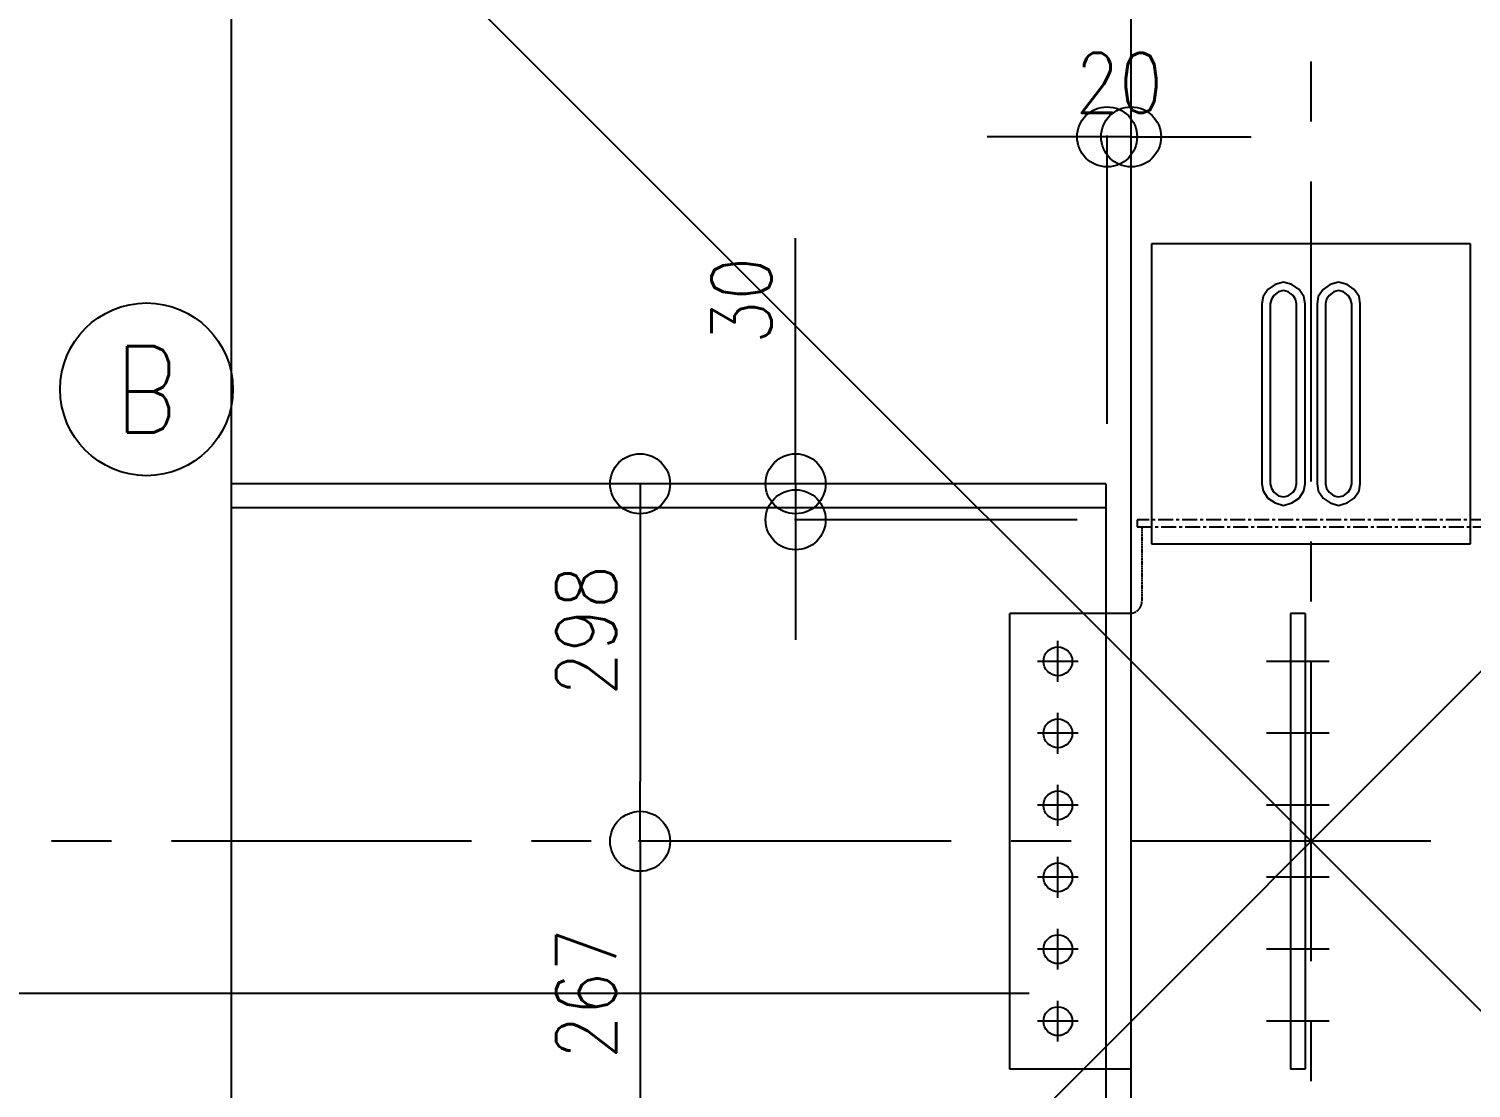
# Model space of a CAD drawing. Extents: x -668440 to 1010955, y -1678500 to 210463.
# Drawn here: x -547837 to -535813, y -1042801 to -1033971 of the extents above; entities that cross this region are included whole.
import ezdxf
from ezdxf.enums import TextEntityAlignment as Align

# ---------------------------------------------------------------- set-up
doc = ezdxf.new("R2010")
doc.units = 0
doc.header["$MEASUREMENT"] = 0
doc.linetypes.add('CENTER', pattern=[2, 1.25, -0.25, 0.25, -0.25])
doc.linetypes.add('HASEN_S', pattern=[2, 1.5, -0.5])
doc.layers.get('0').update_dxf_attribs({"color": 3, "linetype": 'CONTINUOUS'})
doc.layers.get('Defpoints').update_dxf_attribs({"color": 251, "linetype": 'CONTINUOUS'})
doc.layers.add('00_ADDL', color=253, linetype='CONTINUOUS', plot=False)
for name, color, linetype in [('100', 5, 'CENTER'), ('_1-3_L-CS', 1, 'CONTINUOUS'), ('_5-6_GS-M', 6, 'CONTINUOUS'), ('_B-2_PL-M', 3, 'CONTINUOUS'), ('_B-3_PL-H', 4, 'HASEN_S'), ('_B-6_BN-M', 3, 'CONTINUOUS'), ('BOLT', 4, 'CONTINUOUS'), ('cfhole_u', 7, 'CONTINUOUS'), ('cfr_u', 7, 'CONTINUOUS'), ('COL_H-300x300x10x15x13', 7, 'CONTINUOUS'), ('SH400-12-6-0-M22@60(0.0)', 7, 'CONTINUOUS')]:
    doc.layers.add(name, color=color, linetype=linetype)
doc.styles.add('DRACAD', font='txt', dxfattribs={"width": 0.85, "bigfont": 'extfont2'})
doc.styles.add('S000', font='simplex.shx', dxfattribs={"width": 0.7, "bigfont": 'extfont2.shx'})
doc.styles.get("Standard").update_dxf_attribs({"font": 'Osaka.ttc'})
doc.dimstyles.new('ISO-25', dxfattribs={"dimtxt": 2.5, "dimasz": 2.5, "dimexe": 1.25, "dimexo": 0.625, "dimtad": 1, "dimdec": 4, "dimdsep": 46, "dimtxsty": 'Standard', "dimcen": 2.5, "dimadec": 0, "dimazin": 0, "dimtfac": 1, "dimtdec": 4, "dimtmove": 0, "dimatfit": 3, "dimfxl": 1, "dimtolj": 1, "dimtzin": 0, "dimarcsym": 0})

# ---------------------------------------------------------------- blocks, each defined once
blk = doc.blocks.new('_ORIGIN')
at = {"color": 0, "linetype": 'ByBlock', "lineweight": -2}
blk.add_line((0, 0), (-1, 0), dxfattribs=at)
blk.add_circle((0, 0), 0.5, dxfattribs=at)
blk = doc.blocks.new('*D10627')
at = {"layer": '_5-6_GS-M', "color": 0, "lineweight": -2}
for p, q in [((-221257, -408699.1), (-221345.2, -408699.1)), ((-221344, -408749.1), (-221344, -408916.1)), ((-221088.1, -408966.1), (-221345.2, -408966.1))]:
    blk.add_line(p, q, dxfattribs=at)
at = {"layer": 'Defpoints', "color": 0}
for p in [(-221207, -408699.1), (-221344, -408966.1), (-221038.1, -408966.1)]:
    blk.add_point(p, dxfattribs=at)
at = {"layer": '_5-6_GS-M', "color": 0, "linetype": 'ByBlock', "lineweight": -2, "xscale": 50, "yscale": 50, "zscale": 50}
for p, rotation in [((-221344, -408699.1), 90), ((-221344, -408966.1), 270)]:
    blk.add_blockref('_ORIGIN', p, dxfattribs=dict(at, rotation=rotation))
at = {"layer": '_5-6_GS-M', "color": 0, "insert": (-221389, -408826.1), "char_height": 50, "attachment_point": 5, "rotation": 90, "style": 'DRACAD'}
blk.add_mtext('\\A1;267', dxfattribs=at)
blk = doc.blocks.new('*D10629')
at = {"layer": '_5-6_GS-M', "color": 0, "lineweight": -2}
for p, q in [((-221005.6, -408401.1), (-221345.2, -408401.1)), ((-221344, -408451.1), (-221344, -408649.1)), ((-221094.7, -408699.1), (-221345.2, -408699.1))]:
    blk.add_line(p, q, dxfattribs=at)
at = {"layer": 'Defpoints', "color": 0}
for p in [(-220955.6, -408401.1), (-221344, -408699.1), (-221044.7, -408699.1)]:
    blk.add_point(p, dxfattribs=at)
at = {"layer": '_5-6_GS-M', "color": 0, "linetype": 'ByBlock', "lineweight": -2, "xscale": 50, "yscale": 50, "zscale": 50}
for p, rotation in [((-221344, -408401.1), 90), ((-221344, -408699.1), 270)]:
    blk.add_blockref('_ORIGIN', p, dxfattribs=dict(at, rotation=rotation))
at = {"layer": '_5-6_GS-M', "color": 0, "insert": (-221389, -408523.3), "char_height": 50, "attachment_point": 5, "rotation": 90, "style": 'DRACAD'}
blk.add_mtext('\\A1;298', dxfattribs=at)
blk = doc.blocks.new('*D10630')
at = {"layer": '_5-6_GS-M', "color": 0, "lineweight": -2}
for p, q in [((-221214.3, -408351.1), (-221214.3, -408196.4)), ((-221005.6, -408401.1), (-221215.3, -408401.1)), ((-221214.3, -408401.1), (-221214.3, -408431.1)), ((-220979.6, -408431.1), (-221215.3, -408431.1)), ((-221214.3, -408481.1), (-221214.3, -408531.1))]:
    blk.add_line(p, q, dxfattribs=at)
at = {"layer": 'Defpoints', "color": 0}
for p in [(-220955.6, -408401.1), (-221214.3, -408431.1), (-220929.6, -408431.1)]:
    blk.add_point(p, dxfattribs=at)
at = {"layer": '_5-6_GS-M', "color": 0, "linetype": 'ByBlock', "lineweight": -2, "xscale": 50, "yscale": 50, "zscale": 50}
for p, rotation in [((-221214.3, -408401.1), 270), ((-221214.3, -408431.1), 90)]:
    blk.add_blockref('_ORIGIN', p, dxfattribs=dict(at, rotation=rotation))
at = {"layer": '_5-6_GS-M', "color": 0, "insert": (-221259.3, -408248.3), "char_height": 50, "attachment_point": 5, "rotation": 90, "style": 'DRACAD'}
blk.add_mtext('\\A1;30', dxfattribs=at)
blk = doc.blocks.new('*D10637')
at = {"layer": '_5-6_GS-M', "color": 0, "lineweight": -2}
for p, q in [((-221004.6, -408111.9), (-221054.6, -408111.9)), ((-220954.6, -408351.1), (-220954.6, -408110.7)), ((-220934.6, -408111.9), (-220954.6, -408111.9)), ((-220934.6, -408151.1), (-220934.6, -408110.7)), ((-220884.6, -408111.9), (-220834.6, -408111.9))]:
    blk.add_line(p, q, dxfattribs=at)
at = {"layer": 'Defpoints', "color": 0}
for p in [(-220954.6, -408111.9), (-220934.6, -408201.1), (-220954.6, -408401.1)]:
    blk.add_point(p, dxfattribs=at)
at = {"layer": '_5-6_GS-M', "color": 0, "linetype": 'ByBlock', "lineweight": -2, "xscale": 50, "yscale": 50, "zscale": 50}
blk.add_blockref('_ORIGIN', (-220954.6, -408111.9), dxfattribs=at)
at = {"layer": '_5-6_GS-M', "color": 0, "linetype": 'ByBlock', "lineweight": -2, "xscale": 50, "yscale": 50, "zscale": 50, "rotation": 180}
blk.add_blockref('_ORIGIN', (-220934.6, -408111.9), dxfattribs=at)
at = {"layer": '_5-6_GS-M', "color": 0, "insert": (-220944.6, -408066.9), "char_height": 50, "attachment_point": 5, "style": 'DRACAD'}
blk.add_mtext('\\A1;20', dxfattribs=at)
blk = doc.blocks.new('剛接合部C1Y')
at = {"linetype": 'CENTER', "ltscale": 10}
blk.add_lwpolyline([(-220929.62062, -408437.07507), (-220639.62062, -408437.07507), (-220639.62062, -408431.07507), (-220929.62062, -408431.07507)], close=True, dxfattribs=at)
at = {"layer": '00_ADDL'}
for p, q in [((-221684.62063, -407799.07507), (-219884.62063, -409599.07507)), ((-219884.62063, -407799.07507), (-221684.62063, -409599.07507))]:
    blk.add_line(p, q, dxfattribs=at)
at = {"layer": '00_ADDL', "transparency": 33554661}
blk.add_line((-221019.62063, -408826.07507), (-222979.91336, -408826.07507), dxfattribs=at)
at = {"layer": '00_ADDL'}
blk.add_lwpolyline([(-221684.62063, -409599.07507), (-221684.62063, -407799.07507), (-219884.62063, -407799.07507), (-219884.62063, -409599.07507)], close=True, dxfattribs=at)
at = {"layer": '100', "linetype": 'CENTER', "ltscale": 200}
for p, q in [((-220784.62063, -409599.07507), (-220784.62063, -407799.07507)), ((-219884.62063, -408699.07507), (-225684.62063, -408699.07507))]:
    blk.add_line(p, q, dxfattribs=at)
at = {"layer": '_1-3_L-CS', "ltscale": 10}
blk.add_circle((-221755.43024, -408322.31177), 72, dxfattribs=at)
at = {"layer": '_5-6_GS-M'}
for p, q in [((-220955.62063, -408401.07507), (-221684.62063, -408401.07507)), ((-220955.62063, -408401.07507), (-220955.62063, -408966.07507)), ((-220955.62063, -408421.07507), (-221684.62063, -408421.07507))]:
    blk.add_line(p, q, dxfattribs=at)
at = {"layer": '_B-2_PL-M'}
for p in [(-221035.62065, -408889.07507), (-220935.62065, -408509.07507)]:
    blk.add_line(p, (-221035.62065, -408509.07507), dxfattribs=at)
at = {"layer": '_B-3_PL-H'}
blk.add_line((-220925.62065, -408437.07507), (-220925.62065, -408499.07507), dxfattribs=at)
blk.add_arc((-220935.62065, -408499.07507), 10, 270, 0, dxfattribs=at)
at = {"layer": '_B-6_BN-M'}
for p, q in [((-220995.62065, -408566.07507), (-220995.62065, -408532.07507)), ((-220978.62065, -408549.07507), (-221012.62065, -408549.07507)), ((-220995.62065, -408626.07507), (-220995.62065, -408592.07507)), ((-220978.62065, -408609.07507), (-221012.62065, -408609.07507)), ((-220995.62065, -408686.07507), (-220995.62065, -408652.07507)), ((-220978.62065, -408669.07507), (-221012.62065, -408669.07507)), ((-220995.62065, -408746.07507), (-220995.62065, -408712.07507)), ((-220978.62065, -408729.07507), (-221012.62065, -408729.07507)), ((-220995.62065, -408806.07507), (-220995.62065, -408772.07507)), ((-220978.62065, -408789.07507), (-221012.62065, -408789.07507)), ((-220995.62065, -408866.07507), (-220995.62065, -408832.07507)), ((-220978.62065, -408849.07507), (-221012.62065, -408849.07507)), ((-220935.62063, -408889.07507), (-221035.62065, -408889.07507))]:
    blk.add_line(p, q, dxfattribs=at)
for centre in [(-220995.62065, -408549.07507), (-220995.62065, -408609.07507), (-220995.62065, -408669.07507), (-220995.62065, -408729.07507), (-220995.62065, -408789.07507), (-220995.62065, -408849.07507)]:
    blk.add_circle(centre, 12, dxfattribs=at)
at = {"layer": 'BOLT'}
for p, q in [((-220769.62062, -408549.07507), (-220821.62062, -408549.07507)), ((-220769.62062, -408609.07507), (-220821.62062, -408609.07507)), ((-220769.62062, -408669.07507), (-220821.62062, -408669.07507)), ((-220769.62062, -408729.07507), (-220821.62062, -408729.07507)), ((-220769.62062, -408789.07507), (-220821.62062, -408789.07507)), ((-220769.62062, -408849.07507), (-220821.62062, -408849.07507))]:
    blk.add_line(p, q, dxfattribs=at)
at = {"layer": 'cfhole_u'}
for p, q in [((-220817.62062, -408247.07507), (-220818.62062, -408251.07507)), ((-220815.62062, -408244.07507), (-220817.62062, -408247.07507)), ((-220811.62062, -408241.07507), (-220815.62062, -408244.07507)), ((-220807.62062, -408240.07507), (-220811.62062, -408241.07507)), ((-220803.62062, -408241.07507), (-220807.62062, -408240.07507)), ((-220799.62062, -408244.07507), (-220803.62062, -408241.07507)), ((-220797.62062, -408247.07507), (-220799.62062, -408244.07507)), ((-220796.62062, -408251.07507), (-220797.62062, -408247.07507)), ((-220771.62062, -408247.07507), (-220772.62062, -408251.07507)), ((-220769.62062, -408244.07507), (-220771.62062, -408247.07507)), ((-220765.62062, -408241.07507), (-220769.62062, -408244.07507)), ((-220761.62062, -408240.07507), (-220765.62062, -408241.07507)), ((-220757.62062, -408241.07507), (-220761.62062, -408240.07507)), ((-220753.62062, -408244.07507), (-220757.62062, -408241.07507)), ((-220751.62062, -408247.07507), (-220753.62062, -408244.07507)), ((-220750.62062, -408251.07507), (-220751.62062, -408247.07507)), ((-220818.62062, -408251.07507), (-220818.62062, -408401.07507)), ((-220796.62062, -408401.07507), (-220796.62062, -408251.07507)), ((-220772.62062, -408251.07507), (-220772.62062, -408401.07507)), ((-220750.62062, -408401.07507), (-220750.62062, -408251.07507)), ((-220818.62062, -408401.07507), (-220817.62062, -408405.07507)), ((-220817.62062, -408405.07507), (-220815.62062, -408408.07507)), ((-220799.62062, -408408.07507), (-220797.62062, -408405.07507)), ((-220797.62062, -408405.07507), (-220796.62062, -408401.07507)), ((-220772.62062, -408401.07507), (-220771.62062, -408405.07507)), ((-220771.62062, -408405.07507), (-220769.62062, -408408.07507)), ((-220753.62062, -408408.07507), (-220751.62062, -408405.07507)), ((-220751.62062, -408405.07507), (-220750.62062, -408401.07507)), ((-220815.62062, -408408.07507), (-220811.62062, -408411.07507)), ((-220811.62062, -408411.07507), (-220807.62062, -408412.07507)), ((-220807.62062, -408412.07507), (-220803.62062, -408411.07507)), ((-220803.62062, -408411.07507), (-220799.62062, -408408.07507)), ((-220769.62062, -408408.07507), (-220765.62062, -408411.07507)), ((-220765.62062, -408411.07507), (-220761.62062, -408412.07507)), ((-220761.62062, -408412.07507), (-220757.62062, -408411.07507)), ((-220757.62062, -408411.07507), (-220753.62062, -408408.07507))]:
    blk.add_line(p, q, dxfattribs=at)
at = {"layer": 'cfr_u'}
for p, q in [((-220651.62062, -408201.07507), (-220917.62062, -408201.07507)), ((-220917.62062, -408201.07507), (-220917.62062, -408451.07507)), ((-220651.62062, -408451.07507), (-220651.62062, -408201.07507)), ((-220814.62062, -408235.07507), (-220820.62062, -408239.07507)), ((-220807.62062, -408233.07507), (-220814.62062, -408235.07507)), ((-220800.62062, -408235.07507), (-220807.62062, -408233.07507)), ((-220794.62062, -408239.07507), (-220800.62062, -408235.07507)), ((-220768.62062, -408235.07507), (-220774.62062, -408239.07507)), ((-220761.62062, -408233.07507), (-220768.62062, -408235.07507)), ((-220754.62062, -408235.07507), (-220761.62062, -408233.07507)), ((-220748.62062, -408239.07507), (-220754.62062, -408235.07507)), ((-220824.62062, -408245.07507), (-220825.62062, -408251.07507)), ((-220820.62062, -408239.07507), (-220824.62062, -408245.07507)), ((-220790.62062, -408245.07507), (-220794.62062, -408239.07507)), ((-220789.62062, -408251.07507), (-220790.62062, -408245.07507)), ((-220778.62062, -408245.07507), (-220779.62062, -408251.07507)), ((-220774.62062, -408239.07507), (-220778.62062, -408245.07507)), ((-220744.62062, -408245.07507), (-220748.62062, -408239.07507)), ((-220743.62062, -408251.07507), (-220744.62062, -408245.07507)), ((-220825.62062, -408251.07507), (-220825.62062, -408401.07507)), ((-220789.62062, -408401.07507), (-220789.62062, -408251.07507)), ((-220779.62062, -408251.07507), (-220779.62062, -408401.07507)), ((-220743.62062, -408401.07507), (-220743.62062, -408251.07507)), ((-220825.62062, -408401.07507), (-220824.62062, -408407.07507)), ((-220790.62062, -408407.07507), (-220789.62062, -408401.07507)), ((-220779.62062, -408401.07507), (-220778.62062, -408407.07507)), ((-220744.62062, -408407.07507), (-220743.62062, -408401.07507)), ((-220824.62062, -408407.07507), (-220820.62062, -408413.07507)), ((-220820.62062, -408413.07507), (-220814.62062, -408417.07507)), ((-220814.62062, -408417.07507), (-220807.62062, -408419.07507)), ((-220807.62062, -408419.07507), (-220800.62062, -408417.07507)), ((-220800.62062, -408417.07507), (-220794.62062, -408413.07507)), ((-220794.62062, -408413.07507), (-220790.62062, -408407.07507)), ((-220778.62062, -408407.07507), (-220774.62062, -408413.07507)), ((-220774.62062, -408413.07507), (-220768.62062, -408417.07507)), ((-220768.62062, -408417.07507), (-220761.62062, -408419.07507)), ((-220761.62062, -408419.07507), (-220754.62062, -408417.07507)), ((-220754.62062, -408417.07507), (-220748.62062, -408413.07507)), ((-220748.62062, -408413.07507), (-220744.62062, -408407.07507)), ((-220917.62062, -408451.07507), (-220651.62062, -408451.07507))]:
    blk.add_line(p, q, dxfattribs=at)
at = {"layer": 'COL_H-300x300x10x15x13'}
blk.add_line((-220934.62062, -409599.07507), (-220934.62062, -407799.07507), dxfattribs=at)
at = {"layer": 'SH400-12-6-0-M22@60(0.0)'}
for p, q in [((-220801.62062, -408509.07507), (-220801.62062, -408889.07507)), ((-220789.62062, -408509.07507), (-220801.62062, -408509.07507)), ((-220789.62062, -408509.07507), (-220789.62062, -408889.07507)), ((-220789.62062, -408889.07507), (-220801.62062, -408889.07507))]:
    blk.add_line(p, q, dxfattribs=at)
at = {"layer": '_1-3_L-CS', "ltscale": 10, "style": 'S000', "text_generation_flag": 2, "width": 0.8}
blk.add_text('B', height=72, rotation=180.00000003, dxfattribs=at).set_placement((-221755.43024, -408322.31177), align=Align.MIDDLE)
at = {"layer": '_5-6_GS-M'}
dim = blk.add_linear_dim(base=(-220954.62063, -408111.94755), p1=(-220934.62062, -408201.07507), p2=(-220954.62063, -408401.07507), dimstyle='ISO-25', override={"dimtxt": 50, "dimasz": 50, "dimexo": 50, "dimgap": 20, "dimdec": 0, "dimtxsty": 'DRACAD', "dimblk1": 'ORIGIN', "dimblk2": 'ORIGIN', "dimsah": 1}, dxfattribs=at)
dim.commit()
dim.dimension.update_dxf_attribs({"geometry": '*D10637', "text_midpoint": (-220944.62062, -408111.94755), "dimtype": 160})
for base, p1, p2, override, picture, middle in [((-221214.25225, -408431.07507), (-220955.62063, -408401.07507), (-220929.62062, -408431.07507), {"dimtxt": 50, "dimasz": 50, "dimexe": 1, "dimexo": 50, "dimgap": 20, "dimdec": 0, "dimtxsty": 'DRACAD', "dimblk1": 'ORIGIN', "dimblk2": 'ORIGIN', "dimsah": 1}, '*D10630', (-221214.25225, -408248.31465)), ((-221343.95396, -408699.07507), (-220955.62063, -408401.07507), (-221044.66202, -408699.07507), {"dimtxt": 50, "dimasz": 50, "dimexo": 50, "dimgap": 20, "dimdec": 0, "dimtxsty": 'DRACAD', "dimblk1": 'ORIGIN', "dimblk2": 'ORIGIN', "dimsah": 1}, '*D10629', (-221343.95396, -408523.28247)), ((-221343.95396, -408966.07507), (-221206.95396, -408699.07507), (-221038.12842, -408966.07507), {"dimtxt": 50, "dimasz": 50, "dimexo": 50, "dimgap": 20, "dimdec": 0, "dimtxsty": 'DRACAD', "dimblk1": 'ORIGIN', "dimblk2": 'ORIGIN', "dimsah": 1}, '*D10627', (-221343.95396, -408826.07507))]:
    dim = blk.add_linear_dim(base=base, p1=p1, p2=p2, angle=90, dimstyle='ISO-25', override=override, dxfattribs=at)
    dim.commit()
    dim.dimension.update_dxf_attribs({"geometry": picture, "text_midpoint": middle, "dimtype": 160})

msp = doc.modelspace()

# ---------------------------------------------------------------- block references
at = {"xscale": 10, "yscale": 10, "zscale": 10}
msp.add_blockref('剛接合部C1Y', (1670698.6842, 3046247.35843, 5600), dxfattribs=at)

doc.saveas('drawing.dxf')
